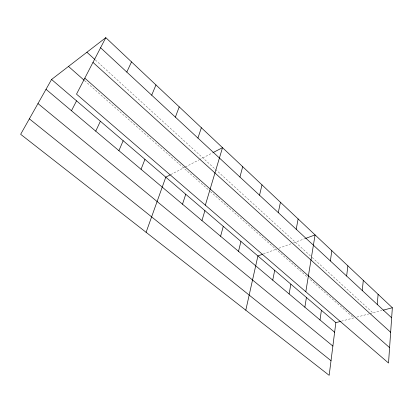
<?xml version="1.0" encoding="UTF-8"?>
<svg xmlns="http://www.w3.org/2000/svg" width="413" height="413" viewBox="0 0 413 413"><rect width="100%" height="100%" fill="white"/><g stroke="black" fill="none" stroke-linecap="round" stroke-linejoin="round"><path stroke-width="0.31" stroke-dasharray="2.06 1.55" d="M170.791 174.57L184.725 167.322M185.292 167.028L198.89 159.955M199.458 159.661L212.401 152.924M263.313 253.974L275.941 249.323M278.883 248.244L291.242 243.691M293.597 242.823L304.918 238.652M341.401 321.175L353.75 317.922L308.893 278.377M356.842 317.107L369.227 313.844M369.847 313.679L382.04 310.468M84.67 80.705L209.892 191.1M210.372 191.524L306.993 276.7M95.393 59.978L311.676 257.041M312.145 257.464L372.944 312.863"/><path stroke-width="0.62" d="M392.35 307.747L388.525 363.032L76.508 94.149L105.805 37.666L392.35 307.747L383.254 310.148M377.245 304.433L378.112 294.324M362.253 290.525L363.301 280.365M346.641 276.039L347.88 265.833M51.563 79.472L335.846 322.641L329.166 375.334L20.65 134.297L51.563 79.472L105.805 37.666M330.374 260.944L331.82 250.696M320.023 319.956L321.407 310.292M304.861 307.189L306.425 297.479M305.806 291.748L315.078 234.914L305.517 238.435M289.11 293.932L290.871 284.17M296.209 229.251L298.129 218.942M272.735 280.153L274.707 270.345M278.274 212.607L280.448 202.272M245.802 310.204L257.898 255.967L262.709 254.196M259.534 195.22L261.987 184.874M238.502 251.331L240.929 241.455M239.938 177.038L242.694 166.692M220.599 236.262L223.278 226.355M201.952 220.568L204.905 210.635M205.344 205.173L222.509 147.668L212.963 152.634M182.515 204.203L185.752 194.255M197.93 138.066L201.374 127.746M146.104 232.312L165.783 177.177L170.239 174.859M175.38 117.147L179.216 106.859M141.05 169.304L144.942 159.346M151.7 95.171L155.959 84.939M118.908 150.662L123.167 140.719M126.796 72.069L131.52 61.904M95.739 131.158L100.39 121.241M71.47 110.73L76.55 100.844M335.846 322.641L340.787 321.34M29.359 118.851L331.019 360.704M37.975 103.565L332.878 346.058M46.019 89.306L334.628 332.248M68.481 66.431L84.195 80.287M84.799 78.155L389.588 347.643M92.977 62.394L390.652 332.274M86.895 52.239L94.918 59.549M100.576 47.743L391.653 317.803"/></g></svg>
